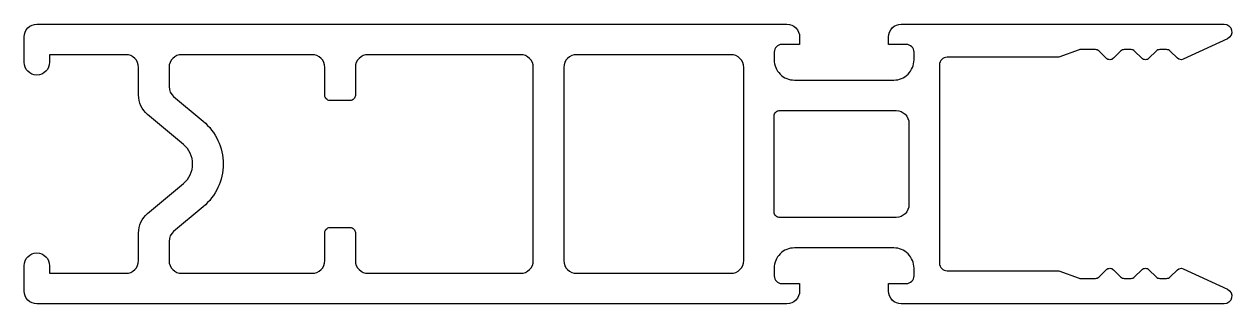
# Model space of a CAD drawing. Header units: millimetres. Extents: x -36 to 11.5, y -5.5 to 5.5.
import ezdxf

# ---------------------------------------------------------------- set-up
doc = ezdxf.new("R2010")
doc.units = ezdxf.units.MM

msp = doc.modelspace()

# ---------------------------------------------------------------- linework, layer by layer
for points in [[(-6, 5.5, -0.414214), (-5.5, 5), (-5.5, 4.7), (-6.2, 4.7, 0.414214), (-6.5, 4.4), (-6.5, 4.1, 0.414214), (-5.7, 3.3), (-1.8, 3.3, 0.414214), (-1, 4.1), (-1, 4.4, 0.414214), (-1.3, 4.7), (-2, 4.7), (-2, 5, -0.414214), (-1.5, 5.5), (11.2, 5.5, -0.803179), (11.326, 4.928), (9.584, 4.119, -0.314902), (9.359, 4.159), (9.076, 4.441, 0.198912), (8.934, 4.5), (8.666, 4.5, 0.198912), (8.524, 4.441), (8.241, 4.159, -0.414214), (7.959, 4.159), (7.676, 4.441, 0.198912), (7.534, 4.5), (7.266, 4.5, 0.198912), (7.124, 4.441), (6.841, 4.159, -0.414214), (6.559, 4.159), (6.276, 4.441, 0.198912), (6.134, 4.5), (5.56, 4.5, 0.087489), (5.491, 4.488), (4.7, 4.2), (0.3, 4.2, 0.414214), (0, 3.9), (0, -3.9, 0.414214), (0.3, -4.2), (4.7, -4.2), (5.491, -4.488, 0.087489), (5.56, -4.5), (6.134, -4.5, 0.198912), (6.276, -4.441), (6.559, -4.159, -0.414214), (6.841, -4.159), (7.124, -4.441, 0.198912), (7.266, -4.5), (7.534, -4.5, 0.198912), (7.676, -4.441), (7.959, -4.159, -0.414214), (8.241, -4.159), (8.524, -4.441, 0.198912), (8.666, -4.5), (8.934, -4.5, 0.198912), (9.076, -4.441), (9.359, -4.159, -0.314902), (9.584, -4.119), (11.326, -4.928, -0.803179), (11.2, -5.5), (-1.5, -5.5, -0.414214), (-2, -5), (-2, -4.7), (-1.3, -4.7, 0.414214), (-1, -4.4), (-1, -4.1, 0.414214), (-1.8, -3.3), (-5.7, -3.3, 0.414214), (-6.5, -4.1), (-6.5, -4.4, 0.414214), (-6.2, -4.7), (-5.5, -4.7), (-5.5, -5, -0.414214), (-6, -5.5), (-35.5, -5.5, -0.414214), (-36, -5), (-36, -4, -1), (-35, -4), (-35, -4.3), (-32, -4.3, 0.414214), (-31.5, -3.8), (-31.5, -2.716, -0.221695), (-31.143, -1.95), (-29.731, -0.766, 0.466308), (-29.731, 0.766), (-31.143, 1.95, -0.221695), (-31.5, 2.716), (-31.5, 3.8, 0.414214), (-32, 4.3), (-35, 4.3), (-35, 4, -1), (-36, 4), (-36, 5, -0.414214), (-35.5, 5.5), (-6, 5.5)], [(-22.474, 4.3, 0.414214), (-22.974, 3.8), (-22.974, 2.7, -0.414214), (-23.174, 2.5), (-23.974, 2.5, -0.414214), (-24.174, 2.7), (-24.174, 3.8, 0.414214), (-24.674, 4.3), (-29.8, 4.3, 0.414214), (-30.3, 3.8), (-30.3, 3.043, 0.221695), (-30.121, 2.66), (-28.96, 1.685, -0.466308), (-28.96, -1.685), (-30.121, -2.66, 0.221695), (-30.3, -3.043), (-30.3, -3.8, 0.414214), (-29.8, -4.3), (-24.674, -4.3, 0.414214), (-24.174, -3.8), (-24.174, -2.7, -0.414214), (-23.974, -2.5), (-23.174, -2.5, -0.414214), (-22.974, -2.7), (-22.974, -3.8, 0.414214), (-22.474, -4.3), (-16.474, -4.3, 0.414214), (-15.974, -3.8), (-15.974, 3.8, 0.414214), (-16.474, 4.3), (-22.474, 4.3)], [(-14.274, 4.3, 0.414214), (-14.774, 3.8), (-14.774, -3.8, 0.414214), (-14.274, -4.3), (-8.2, -4.3, 0.414214), (-7.7, -3.8), (-7.7, 3.8, 0.414214), (-8.2, 4.3), (-14.274, 4.3)], [(-1.7, 2.1, -0.414214), (-1.2, 1.6), (-1.2, -1.6, -0.414214), (-1.7, -2.1), (-6.3, -2.1, -0.414214), (-6.5, -1.9), (-6.5, 1.9, -0.414214), (-6.3, 2.1), (-1.7, 2.1)]]:
    msp.add_lwpolyline(points, format="xyb", close=True)

doc.saveas('drawing.dxf')
